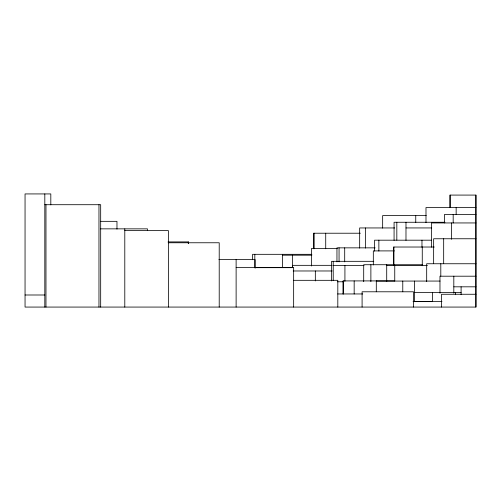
<?xml version="1.0" encoding="UTF-8"?>
<svg xmlns="http://www.w3.org/2000/svg" width="501" height="501" viewBox="0 0 501 501"><rect width="100%" height="100%" fill="white"/><g stroke="black" fill="none" stroke-linecap="round" stroke-linejoin="round"><path stroke-width="0.75" d="M44.814 204.709L100.676 204.709L100.676 307.069M475.95 207.558L425.988 207.558L425.988 222.626M475.95 214.422L444.525 214.422L444.525 222.983M426.282 215.587L382.651 215.587L382.651 228.099M100.419 221.336L116.971 221.336L116.971 229.132M445.001 222.262L394.074 222.262L394.074 240.361M475.95 222.945L431.474 222.945L431.474 247.187M394.719 227.949L359.662 227.949L359.662 248.114M405.985 227.936L431.718 227.936M100.419 228.851L147.457 228.851L147.457 230.416M124.793 230.629L168.417 230.629L168.417 307.069M360.351 233.222L313.463 233.222L313.463 248.772M475.95 238.758L433.641 238.758L433.641 263.595M431.474 240.186L374.566 240.186L374.566 251.076M168.073 241.902L188.395 241.902L188.395 243.448M168.179 242.766L219.213 242.766L219.213 307.069M434.304 247.024L393.561 247.024L393.561 264.96M375.155 247.851L336.954 247.851L336.954 261.879M337.342 248.421L311.541 248.421L311.541 266.031M394.393 250.901L373.326 250.901L373.326 264.941M311.904 254.32L252.598 254.32L252.598 259.75M282.42 255.191L311.841 255.191M218.918 259.581L255.109 259.581L255.109 268.148M373.796 261.322L331.562 261.322L331.562 280.961M475.95 263.751L426.683 263.751L426.683 281.543M422.262 264.728L363.701 264.728L363.701 281.668M332.057 265.336L292.39 265.336L292.39 267.653M333.221 265.618L364.077 265.618M386.709 265.568L427.441 265.568M236.121 267.377L293.649 267.377L293.649 307.069M254.683 267.672L292.446 267.672L292.446 255.191M293.166 270.978L332.182 270.978M475.95 276.201L439.972 276.201L439.972 293.179M293.392 280.322L337.812 280.322L337.812 307.069M394.75 280.911L342.985 280.911L342.985 293.993M376.301 281.061L440.06 281.061M337.355 281.781L343.761 281.781M453.818 286.822L475.95 286.822M414.515 292.39L461.102 292.39M337.668 293.955L362.755 293.955M475.95 294.262L441.519 294.262L441.519 307.069M25.05 294.995L44.814 294.995M413.306 301.464L441.995 301.464M413.049 301.633L432.62 301.633M475.9 195.083L475.9 307.069M461.102 286.822L461.102 294.707M456.154 207.558L456.154 214.553M455.584 292.39L455.584 294.707M453.818 276.201L453.818 293.179M453.18 214.422L453.18 222.983M451.533 222.945L451.533 239.303M450.105 195.083L450.105 207.527M450.011 207.527L450.011 195.083L475.95 195.083L475.95 307.069L25.05 307.069L25.05 193.931L50.814 193.931L50.814 204.853M443.673 238.758L443.673 263.595M440.799 263.751L440.799 276.126M432.62 292.39L432.62 301.658M422.262 247.024L422.262 265.737M421.974 240.186L421.974 247.187M415.749 215.587L415.749 222.626M414.515 281.061L414.515 301.715M413.569 307.069L413.569 291.789L362.091 291.789L362.091 307.069M405.985 222.262L405.985 240.348M402.773 281.061L402.773 291.77M396.823 222.262L396.823 240.161M394.75 265.568L394.75 280.942M393.943 247.024L393.943 264.96M386.709 264.728L386.709 281.668M378.862 240.186L378.862 251.076M376.301 280.911L376.301 291.77M370.878 264.728L370.878 281.668M365.373 227.949L365.373 248.114M354.169 280.911L354.169 293.993M344.92 265.618L344.92 281.261M344.701 247.851L344.701 261.879M343.492 280.911L343.492 293.993M339.058 247.851L339.058 261.879M333.221 261.322L333.221 280.704M325.719 233.222L325.719 248.772M315.336 270.978L315.336 280.961M314.158 233.222L314.158 248.772M282.42 254.32L282.42 267.584M254.815 254.32L254.815 267.509M236.121 259.581L236.121 307.069M188.301 241.902L188.301 243.448M124.793 228.851L124.793 307.069M98.966 204.709L98.966 307.069M45.973 204.709L45.973 307.069M44.814 193.931L44.814 307.069"/></g></svg>
